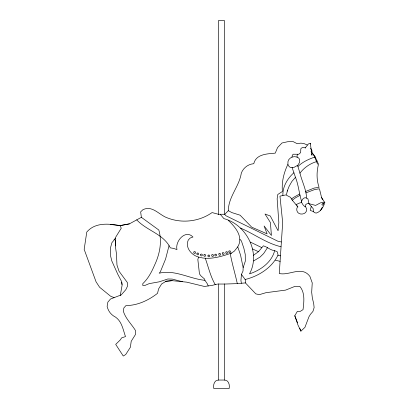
<?xml version="1.0" encoding="UTF-8"?>
<svg xmlns="http://www.w3.org/2000/svg" width="409" height="409" viewBox="0 0 409 409"><rect width="100%" height="100%" fill="white"/><g stroke="black" fill="none" stroke-linecap="round" stroke-linejoin="round"><path stroke-width="0.61" d="M253.432 255.303L258.503 251.678L263.37 245.819C267.435 246.959 270.375 250.303 274.664 250.656C271.734 262.281 260.482 270.344 249.49 273.861C261.152 252.782 246.198 224.398 223.897 218.636L220.236 214.26M287.89 164.3L287.977 161.581L288.718 159.699C290.947 156.524 295.288 155.717 298.498 157.869L299.669 159.367L299.592 162.368L297.834 165.226L293.861 167.45L290.267 167.45L288.677 165.993L287.89 164.3C283.81 172.854 281.55 181.99 282.399 191.484L277.767 194.5L277.149 198.82L278.846 222.598L278.074 230.753L270.303 216.003L265.017 214.019L270.4 222.522L271.418 235.477L264.096 225.983L267.113 233.876L251.734 227.179L240.114 215.2L231.867 212.598L228.345 210.686C228.37 196.867 239.275 186.473 241.3 173.155C243.227 167.905 248.197 164.132 253.774 163.697C255.957 154.024 267.435 153.84 275.257 153.14L277.547 147.603L281.99 142.992L287.604 141.739L293.079 141.575L297.169 143.702L300.866 143.14L303.836 143.518L307.261 144.975M115.553 240.426L115.333 245.962L116.458 253.831L116.974 265.083L119.029 271.218L127.409 282.609L127.485 286.239L125.814 289.69L121.217 294.899L110.481 299.035L107.848 302.144L107.122 306.397C108.221 311.167 111.13 314.95 115.548 317.123C121.979 321.648 123.027 329.705 125.497 336.581L121.631 337.865L120.323 339.879L115.696 344.393L123.283 356.04L125.727 354.516L130.384 347.251L131.197 341.316L135.522 334.414L135.522 330.579C131.488 324.025 125.497 318.585 123.278 310.983L123.876 307.926L125.946 305.6C137.634 305.467 148.452 300.395 157.542 293.325L158.595 288.897L161.596 283.989L166.064 281.274M228.196 220.257C235.19 226.934 243.81 236.826 237.752 246.878L240.564 255.139L243.145 267.573L243.018 271.039L241.448 274.398L240.927 280.405L241.356 283.268M225.027 284.04L237.297 283.626C235.206 273.912 232.2 264.158 230.349 254.275L231.382 253.115L234.296 251.172L237.752 246.878M237.297 283.626L245.41 282.905L255.804 293.861L259.306 294.664L265.962 292.696L285.681 290.093L294.797 286.423L299.833 286.423C305.226 292.793 303.938 301.98 303.038 309.644L300.191 311.423L297.317 311.423L294.787 315.774L297.956 324.991L300.901 331.137L304.925 327.369L308.928 316.837L310.39 314.363L312.911 311.474L314.132 307.588L313.688 303.539L312.333 297.951L311.678 292.236L312.241 282.916L309.899 276.372C301.663 265.467 289.771 275.85 279.275 273.529L282.68 222.598L279.966 196.141L285.83 194.914M115.548 243.457L115.333 245.962L115.312 237.798L121.263 228.196L120.093 225.62C108.733 223.631 95.098 222.21 86.769 232.072L84.167 249.372L96.074 281.852L99.617 287.261L110.573 296.198L114.121 297.66M169.04 245.661L165.589 259.035L160.323 271.867L159.173 273.212C174.832 269.378 189.571 278.841 204.924 280.313L207.082 283.417L208.232 285.927M287.389 190.645L286.361 195.185L290.513 197.332L292.271 200.19L297.951 206.964M120.282 295.523L122.117 285.15L121.703 281.724L117.787 274.25L111.81 260.952L110.629 256.126L110.629 247.348L111.923 242.655L115.624 238.309M296.985 205.62L297.415 206.995L296.75 208.794L296.888 210.707L297.716 212.435C299.705 214.664 303.345 214.515 305.513 212.644L306.586 210.773L306.586 208.616L305.513 206.744L304.884 206.744L303.049 204.868L301.709 202.593L301.591 201.34L302.394 199.572L303.504 198.319L305.232 197.644L307.916 198.815L308.974 203.682L311.28 206.443L310.206 210.374L313.34 211.565L314.598 212.68L316.223 213.089C320.825 211.719 323.417 206.903 324.833 202.603L321.592 197.562L319.429 188.769L314.695 189.546L305.896 192.879M136.754 219.858C146.749 230.758 163.528 233.856 170.287 247.849L173.595 248.406L176.985 249.608C174.888 241.31 185.476 229.045 192.966 237.005L190.129 238.064L188.309 239.971C184.827 247.404 191.463 255.18 198.544 257.056L197.844 259.521L199.464 273.877L200.926 275.87L204.572 279.035L204.924 280.313M245.41 282.905L245.712 281.949L245.144 279.505L241.448 274.398M243.145 267.573L245.308 261.177L245.257 254.485L243.882 248.345L241.392 240.911L239.935 239.316M245.144 279.505C258.708 276.157 271.98 267.772 278.084 254.945L277.19 251.714L274.664 250.656M287.21 191.095L289.189 186.151L291.868 181.478L295.487 177.322L292.062 167.45M297.629 154.244L297.128 155.302L297.128 157.281M320.615 210.328L322.328 207.169M267.573 247.573L263.636 253.585L260.027 257.092L253.662 260.927M305.14 147.981L308.386 143.968L310.303 143.252L311.96 155.267L311.617 153.968M317.026 160.988L316.51 161.611C309.935 163.595 304.112 167.639 299.95 173.135C301.949 181.478 306.218 189.265 306.622 197.992M293.897 172.751C287.486 178.436 282.476 186.801 282.9 195.528M114.019 239.776L114.837 238.871M228.345 210.686L224.807 214.26L225.717 215.63L277.803 241.187L281.208 241.954M300.001 195.39L295.528 197.782L292.271 200.19M299.95 173.135L297.926 166.514C302.609 161.831 308.994 159.065 315.155 156.918M291.551 199.014L293.253 197.578L299.603 194.014M111.371 224.48L110.691 224.48L119.965 225.63L129.387 223.871L141.381 217.337L158.82 230.022C162.322 241.78 159.674 254.418 154.51 265.288C151.591 272.057 148.227 278.498 142.787 283.662L142.802 285.497L144.771 285.508L149.183 283.631L159.352 281.801L167.843 278.984L172.215 279.091L182.429 281.714M296.09 204.592L299.858 202.905L301.709 202.593M305.579 191.494L314.178 188.058L319.081 187.348C316.479 179.899 316.546 171.79 318.504 164.198L314.782 156.11L311.96 152.542L311.96 150.624L310.579 148.237M231.382 253.115C221.008 256.658 209.469 260.282 198.544 257.056M217.665 284.04L212.041 285.395L204.418 286.458L186.724 282.154L172.179 280.661L165.461 281.259M217.961 380.084C213.973 380.508 213.109 385.319 213.805 388.55L229.142 388.55C229.838 385.319 228.974 380.508 224.986 380.084M119.965 225.63L129.387 223.871M165.435 281.341L172.179 280.661M218.575 214.26L224.372 214.26M218.626 284.04L224.321 284.04M218.575 380.043L224.372 380.043M277.951 255.303L280.446 255.829M275.426 260.221L280.139 261.341M218.334 214.26L212.092 212.568C199.275 221.596 182.112 223.641 167.521 217.946C159.28 215.211 152.419 204.904 142.899 209.72L140.645 211.872L141.381 217.337M305.441 147.94L303.156 147.301L301.152 148.242L300.794 149.101L300.671 152.603L298.708 154.27L293.12 154.224L292.241 155.532L292.026 157.082M280.947 246.714C267.133 243.539 255.288 234.72 242.481 228.958L240.558 228.048M252.511 248.963L258.503 251.678M324.833 202.603L323.759 202.107L320.477 202.854L315.625 205.415L308.974 203.682L307.057 203.682L305.513 204.827L305.513 206.744M250.364 242.087L261.796 247.624M311.28 206.443L313.197 208.667L313.34 211.565M310.983 151.524L314.301 156.11L317.548 164.198M215.246 284.623C210.441 276.535 208.478 267.118 205.298 258.345M321.592 197.562L322.675 199.837M294.787 315.774L297.609 322.865M299.725 328.182L300.901 331.137M295.487 177.322C298.514 185.129 299.117 193.385 301.591 201.34M297.594 165.359L297.926 166.514M121.677 282.307L122.03 284.577M310.303 143.252L310.303 143.968M224.372 214.725L224.372 20.45L218.575 20.45L218.575 214.725M224.372 283.744L224.372 380.242M218.575 283.744L218.575 380.242M323.626 203.467L323.038 205.073L322.195 205.073L321.883 204.5L322.41 203.605L323.064 203.074L323.58 203.048L323.626 203.467M193.994 251.898L193.713 252.578L193.994 253.253L194.674 253.534L195.349 253.253L195.63 252.578L195.349 251.898L194.674 251.617L193.994 251.898M197.077 253.222L196.795 253.902L197.077 254.577L197.757 254.858L198.431 254.577L198.713 253.902L198.431 253.222L197.757 252.941L197.077 253.222M200.758 254.301L200.476 254.976L200.758 255.656L201.438 255.937L202.112 255.656L202.394 254.976L202.112 254.301L201.438 254.02L200.758 254.301M204.086 254.73L203.805 255.405L204.086 256.085L204.761 256.366L205.441 256.085L205.722 255.405L205.441 254.73L204.761 254.449L204.086 254.73M208.13 255.231L207.849 255.911L208.13 256.591L208.805 256.867L209.485 256.591L209.766 255.911L209.485 255.231L208.805 254.95L208.13 255.231M211.944 254.848L211.663 255.528L211.944 256.208L212.619 256.489L213.299 256.208L213.58 255.528L213.299 254.848L212.619 254.572L211.944 254.848M215.027 254.393L214.745 255.073L215.027 255.748L215.701 256.029L216.381 255.748L216.663 255.073L216.381 254.393L215.701 254.112L215.027 254.393M219.04 253.698L218.759 254.372L219.04 255.052L219.715 255.334L220.395 255.052L220.676 254.372L220.395 253.698L219.715 253.416L219.04 253.698M222.542 252.9L222.261 253.575L222.542 254.255L223.222 254.536L223.897 254.255L224.178 253.575L223.897 252.9L223.222 252.619L222.542 252.9M226.013 251.97L225.737 252.644L226.013 253.324L226.693 253.606L227.373 253.324L227.655 252.644L227.373 251.97L226.693 251.688L226.013 251.97M229.004 251.08L228.723 251.76L229.004 252.435L229.679 252.716L230.359 252.435L230.64 251.76L230.359 251.08L229.679 250.799L229.004 251.08"/></g></svg>
